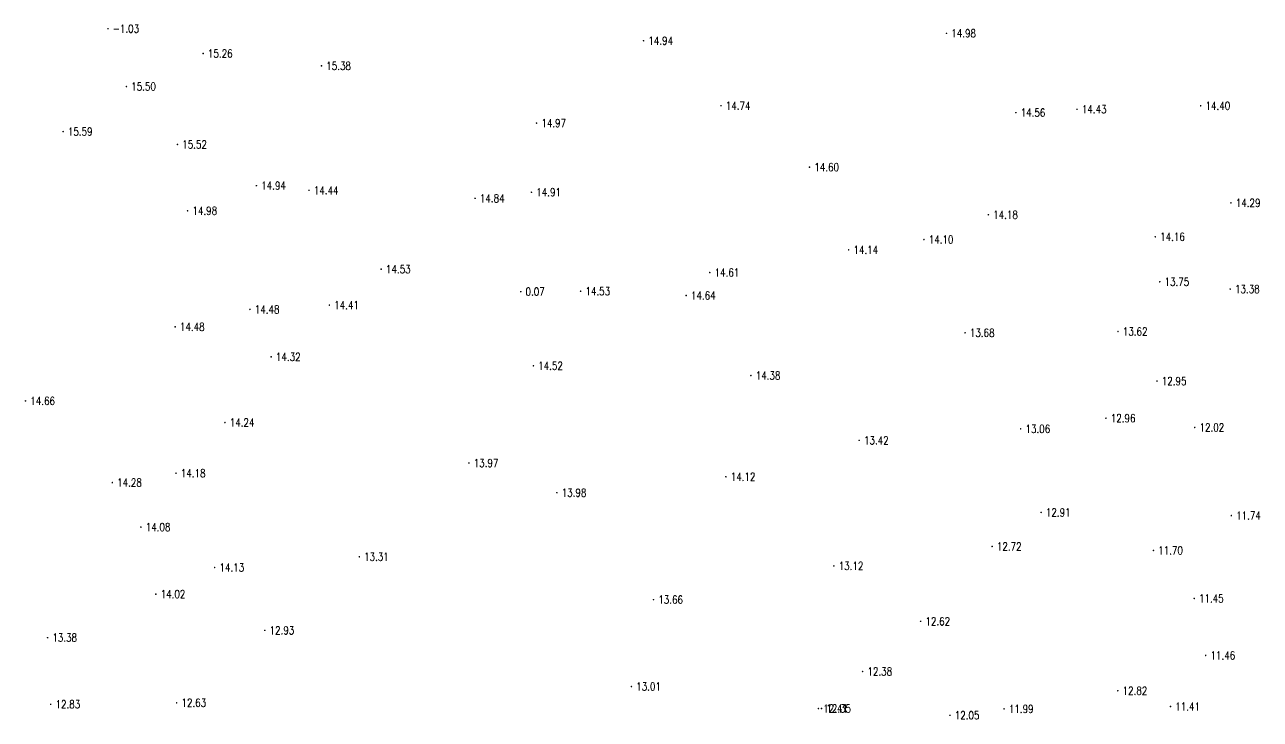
# Model space of a CAD drawing. Extents: x 476861 to 479475, y 2367369 to 2370541.
# Drawn here: x 477610 to 477764.4, y 2368578.2 to 2368665.1 of the extents above; entities that cross this region are included whole.
import ezdxf
from ezdxf.enums import TextEntityAlignment as Align

# ---------------------------------------------------------------- set-up
doc = ezdxf.new("R2010")
doc.units = 0
doc.header["$LTSCALE"] = 0.5
doc.layers.get('0').update_dxf_attribs({"linetype": 'CONTINUOUS'})
doc.layers.add('GCD', color=1, linetype='CONTINUOUS')
doc.styles.add('HZ', font='rs.shx', dxfattribs={"width": 0.8, "bigfont": 'hztxt.shx'})

# ---------------------------------------------------------------- blocks, each defined once
blk = doc.blocks.new('GC200')
at = {"linetype": 'Continuous', "const_width": 0.2, "flags": 128}
blk.add_lwpolyline([(-0.1, 0, 1), (0.1, 0, 1)], format="xyb", close=True, dxfattribs=at)

msp = doc.modelspace()

# ---------------------------------------------------------------- block references
at = {"layer": 'GCD', "linetype": 'Continuous'}
ref = msp.add_blockref('GC200', (477620.437, 2368664.556, -1.029), dxfattribs=dict(at, xscale=0.5, yscale=0.5, zscale=0.5))
ref.add_attrib('height', '-1.03', dxfattribs={"linetype": 'Continuous', "height": 1, "style": 'HZ', "width": 0.8}).set_placement((477621.037, 2368664.556, -1.029), align=Align.MIDDLE_LEFT)
ref = msp.add_blockref('GC200', (477687.363, 2368663.056, 14.943), dxfattribs=dict(at, xscale=0.5, yscale=0.5, zscale=0.5))
ref.add_attrib('height', '14.94', dxfattribs={"linetype": 'Continuous', "height": 1, "style": 'HZ', "width": 0.8}).set_placement((477687.963, 2368663.056, 14.943), align=Align.MIDDLE_LEFT)
ref = msp.add_blockref('GC200', (477725.221, 2368663.978, 14.984), dxfattribs=dict(at, xscale=0.5, yscale=0.5, zscale=0.5))
ref.add_attrib('height', '14.98', dxfattribs={"linetype": 'Continuous', "height": 1, "style": 'HZ', "width": 0.8}).set_placement((477725.821, 2368663.978, 14.984), align=Align.MIDDLE_LEFT)
ref = msp.add_blockref('GC200', (477632.329, 2368661.457, 15.259), dxfattribs=dict(at, xscale=0.5, yscale=0.5, zscale=0.5))
ref.add_attrib('height', '15.26', dxfattribs={"linetype": 'Continuous', "height": 1, "style": 'HZ', "width": 0.8}).set_placement((477632.929, 2368661.457, 15.259), align=Align.MIDDLE_LEFT)
ref = msp.add_blockref('GC200', (477647.118, 2368659.916, 15.383), dxfattribs=dict(at, xscale=0.5, yscale=0.5, zscale=0.5))
ref.add_attrib('height', '15.38', dxfattribs={"linetype": 'Continuous', "height": 1, "style": 'HZ', "width": 0.8}).set_placement((477647.718, 2368659.916, 15.383), align=Align.MIDDLE_LEFT)
ref = msp.add_blockref('GC200', (477622.741, 2368657.329, 15.496), dxfattribs=dict(at, xscale=0.5, yscale=0.5, zscale=0.5))
ref.add_attrib('height', '15.50', dxfattribs={"linetype": 'Continuous', "height": 1, "style": 'HZ', "width": 0.8}).set_placement((477623.341, 2368657.329, 15.496), align=Align.MIDDLE_LEFT)
ref = msp.add_blockref('GC200', (477697.038, 2368654.935, 14.736), dxfattribs=dict(at, xscale=0.5, yscale=0.5, zscale=0.5))
ref.add_attrib('height', '14.74', dxfattribs={"linetype": 'Continuous', "height": 1, "style": 'HZ', "width": 0.8}).set_placement((477697.638, 2368654.935, 14.736), align=Align.MIDDLE_LEFT)
ref = msp.add_blockref('GC200', (477756.987, 2368654.928, 14.396), dxfattribs=dict(at, xscale=0.5, yscale=0.5, zscale=0.5))
ref.add_attrib('height', '14.40', dxfattribs={"linetype": 'Continuous', "height": 1, "style": 'HZ', "width": 0.8}).set_placement((477757.587, 2368654.928, 14.396), align=Align.MIDDLE_LEFT)
ref = msp.add_blockref('GC200', (477733.891, 2368654.063, 14.559), dxfattribs=dict(at, xscale=0.5, yscale=0.5, zscale=0.5))
ref.add_attrib('height', '14.56', dxfattribs={"linetype": 'Continuous', "height": 1, "style": 'HZ', "width": 0.8}).set_placement((477734.491, 2368654.063, 14.559), align=Align.MIDDLE_LEFT)
ref = msp.add_blockref('GC200', (477741.534, 2368654.482, 14.434), dxfattribs=dict(at, xscale=0.5, yscale=0.5, zscale=0.5))
ref.add_attrib('height', '14.43', dxfattribs={"linetype": 'Continuous', "height": 1, "style": 'HZ', "width": 0.8}).set_placement((477742.134, 2368654.482, 14.434), align=Align.MIDDLE_LEFT)
ref = msp.add_blockref('GC200', (477673.995, 2368652.758, 14.966), dxfattribs=dict(at, xscale=0.5, yscale=0.5, zscale=0.5))
ref.add_attrib('height', '14.97', dxfattribs={"linetype": 'Continuous', "height": 1, "style": 'HZ', "width": 0.8}).set_placement((477674.595, 2368652.758, 14.966), align=Align.MIDDLE_LEFT)
ref = msp.add_blockref('GC200', (477614.825, 2368651.693, 15.592), dxfattribs=dict(at, xscale=0.5, yscale=0.5, zscale=0.5))
ref.add_attrib('height', '15.59', dxfattribs={"linetype": 'Continuous', "height": 1, "style": 'HZ', "width": 0.8}).set_placement((477615.425, 2368651.693, 15.592), align=Align.MIDDLE_LEFT)
ref = msp.add_blockref('GC200', (477629.115, 2368650.092, 15.521), dxfattribs=dict(at, xscale=0.5, yscale=0.5, zscale=0.5))
ref.add_attrib('height', '15.52', dxfattribs={"linetype": 'Continuous', "height": 1, "style": 'HZ', "width": 0.8}).set_placement((477629.715, 2368650.092, 15.521), align=Align.MIDDLE_LEFT)
ref = msp.add_blockref('GC200', (477708.108, 2368647.249, 14.603), dxfattribs=dict(at, xscale=0.5, yscale=0.5, zscale=0.5))
ref.add_attrib('height', '14.60', dxfattribs={"linetype": 'Continuous', "height": 1, "style": 'HZ', "width": 0.8}).set_placement((477708.708, 2368647.249, 14.603), align=Align.MIDDLE_LEFT)
ref = msp.add_blockref('GC200', (477638.983, 2368644.937, 14.94), dxfattribs=dict(at, xscale=0.5, yscale=0.5, zscale=0.5))
ref.add_attrib('height', '14.94', dxfattribs={"linetype": 'Continuous', "height": 1, "style": 'HZ', "width": 0.8}).set_placement((477639.583, 2368644.937, 14.94), align=Align.MIDDLE_LEFT)
ref = msp.add_blockref('GC200', (477645.559, 2368644.349, 14.439), dxfattribs=dict(at, xscale=0.5, yscale=0.5, zscale=0.5))
ref.add_attrib('height', '14.44', dxfattribs={"linetype": 'Continuous', "height": 1, "style": 'HZ', "width": 0.8}).set_placement((477646.159, 2368644.349, 14.439), align=Align.MIDDLE_LEFT)
ref = msp.add_blockref('GC200', (477673.356, 2368644.11, 14.908), dxfattribs=dict(at, xscale=0.5, yscale=0.5, zscale=0.5))
ref.add_attrib('height', '14.91', dxfattribs={"linetype": 'Continuous', "height": 1, "style": 'HZ', "width": 0.8}).set_placement((477673.956, 2368644.11, 14.908), align=Align.MIDDLE_LEFT)
ref = msp.add_blockref('GC200', (477666.314, 2368643.35, 14.837), dxfattribs=dict(at, xscale=0.5, yscale=0.5, zscale=0.5))
ref.add_attrib('height', '14.84', dxfattribs={"linetype": 'Continuous', "height": 1, "style": 'HZ', "width": 0.8}).set_placement((477666.914, 2368643.35, 14.837), align=Align.MIDDLE_LEFT)
ref = msp.add_blockref('GC200', (477760.767, 2368642.781, 14.292), dxfattribs=dict(at, xscale=0.5, yscale=0.5, zscale=0.5))
ref.add_attrib('height', '14.29', dxfattribs={"linetype": 'Continuous', "height": 1, "style": 'HZ', "width": 0.8}).set_placement((477761.367, 2368642.781, 14.292), align=Align.MIDDLE_LEFT)
ref = msp.add_blockref('GC200', (477630.389, 2368641.799, 14.98), dxfattribs=dict(at, xscale=0.5, yscale=0.5, zscale=0.5))
ref.add_attrib('height', '14.98', dxfattribs={"linetype": 'Continuous', "height": 1, "style": 'HZ', "width": 0.8}).set_placement((477630.989, 2368641.799, 14.98), align=Align.MIDDLE_LEFT)
ref = msp.add_blockref('GC200', (477730.457, 2368641.303, 14.177), dxfattribs=dict(at, xscale=0.5, yscale=0.5, zscale=0.5))
ref.add_attrib('height', '14.18', dxfattribs={"linetype": 'Continuous', "height": 1, "style": 'HZ', "width": 0.8}).set_placement((477731.057, 2368641.303, 14.177), align=Align.MIDDLE_LEFT)
ref = msp.add_blockref('GC200', (477722.401, 2368638.2, 14.101), dxfattribs=dict(at, xscale=0.5, yscale=0.5, zscale=0.5))
ref.add_attrib('height', '14.10', dxfattribs={"linetype": 'Continuous', "height": 1, "style": 'HZ', "width": 0.8}).set_placement((477723.001, 2368638.2, 14.101), align=Align.MIDDLE_LEFT)
ref = msp.add_blockref('GC200', (477751.314, 2368638.546, 14.157), dxfattribs=dict(at, xscale=0.5, yscale=0.5, zscale=0.5))
ref.add_attrib('height', '14.16', dxfattribs={"linetype": 'Continuous', "height": 1, "style": 'HZ', "width": 0.8}).set_placement((477751.914, 2368638.546, 14.157), align=Align.MIDDLE_LEFT)
ref = msp.add_blockref('GC200', (477712.997, 2368636.915, 14.137), dxfattribs=dict(at, xscale=0.5, yscale=0.5, zscale=0.5))
ref.add_attrib('height', '14.14', dxfattribs={"linetype": 'Continuous', "height": 1, "style": 'HZ', "width": 0.8}).set_placement((477713.597, 2368636.915, 14.137), align=Align.MIDDLE_LEFT)
ref = msp.add_blockref('GC200', (477654.574, 2368634.495, 14.525), dxfattribs=dict(at, xscale=0.5, yscale=0.5, zscale=0.5))
ref.add_attrib('height', '14.53', dxfattribs={"linetype": 'Continuous', "height": 1, "style": 'HZ', "width": 0.8}).set_placement((477655.174, 2368634.495, 14.525), align=Align.MIDDLE_LEFT)
ref = msp.add_blockref('GC200', (477695.642, 2368634.074, 14.611), dxfattribs=dict(at, xscale=0.5, yscale=0.5, zscale=0.5))
ref.add_attrib('height', '14.61', dxfattribs={"linetype": 'Continuous', "height": 1, "style": 'HZ', "width": 0.8}).set_placement((477696.242, 2368634.074, 14.611), align=Align.MIDDLE_LEFT)
ref = msp.add_blockref('GC200', (477679.5, 2368631.737, 14.532), dxfattribs=dict(at, xscale=0.5, yscale=0.5, zscale=0.5))
ref.add_attrib('height', '14.53', dxfattribs={"linetype": 'Continuous', "height": 1, "style": 'HZ', "width": 0.8}).set_placement((477680.1, 2368631.737, 14.532), align=Align.MIDDLE_LEFT)
ref = msp.add_blockref('GC200', (477751.875, 2368632.921, 13.747), dxfattribs=dict(at, xscale=0.5, yscale=0.5, zscale=0.5))
ref.add_attrib('height', '13.75', dxfattribs={"linetype": 'Continuous', "height": 1, "style": 'HZ', "width": 0.8}).set_placement((477752.475, 2368632.921, 13.747), align=Align.MIDDLE_LEFT)
ref = msp.add_blockref('GC200', (477760.672, 2368632.009, 13.381), dxfattribs=dict(at, xscale=0.5, yscale=0.5, zscale=0.5))
ref.add_attrib('height', '13.38', dxfattribs={"linetype": 'Continuous', "height": 1, "style": 'HZ', "width": 0.8}).set_placement((477761.272, 2368632.009, 13.381), align=Align.MIDDLE_LEFT)
ref = msp.add_blockref('GC200', (477672.017, 2368631.686, 0.065), dxfattribs=dict(at, xscale=0.5, yscale=0.5, zscale=0.5))
ref.add_attrib('height', '0.07', dxfattribs={"linetype": 'Continuous', "height": 1, "style": 'HZ', "width": 0.8}).set_placement((477672.617, 2368631.686, 0.065), align=Align.MIDDLE_LEFT)
ref = msp.add_blockref('GC200', (477692.687, 2368631.202, 14.637), dxfattribs=dict(at, xscale=0.5, yscale=0.5, zscale=0.5))
ref.add_attrib('height', '14.64', dxfattribs={"linetype": 'Continuous', "height": 1, "style": 'HZ', "width": 0.8}).set_placement((477693.287, 2368631.202, 14.637), align=Align.MIDDLE_LEFT)
ref = msp.add_blockref('GC200', (477638.178, 2368629.47, 14.477), dxfattribs=dict(at, xscale=0.5, yscale=0.5, zscale=0.5))
ref.add_attrib('height', '14.48', dxfattribs={"linetype": 'Continuous', "height": 1, "style": 'HZ', "width": 0.8}).set_placement((477638.778, 2368629.47, 14.477), align=Align.MIDDLE_LEFT)
ref = msp.add_blockref('GC200', (477648.102, 2368630.005, 14.408), dxfattribs=dict(at, xscale=0.5, yscale=0.5, zscale=0.5))
ref.add_attrib('height', '14.41', dxfattribs={"linetype": 'Continuous', "height": 1, "style": 'HZ', "width": 0.8}).set_placement((477648.702, 2368630.005, 14.408), align=Align.MIDDLE_LEFT)
ref = msp.add_blockref('GC200', (477628.832, 2368627.294, 14.477), dxfattribs=dict(at, xscale=0.5, yscale=0.5, zscale=0.5))
ref.add_attrib('height', '14.48', dxfattribs={"linetype": 'Continuous', "height": 1, "style": 'HZ', "width": 0.8}).set_placement((477629.432, 2368627.294, 14.477), align=Align.MIDDLE_LEFT)
ref = msp.add_blockref('GC200', (477727.544, 2368626.546, 13.678), dxfattribs=dict(at, xscale=0.5, yscale=0.5, zscale=0.5))
ref.add_attrib('height', '13.68', dxfattribs={"linetype": 'Continuous', "height": 1, "style": 'HZ', "width": 0.8}).set_placement((477728.144, 2368626.546, 13.678), align=Align.MIDDLE_LEFT)
ref = msp.add_blockref('GC200', (477746.655, 2368626.708, 13.62), dxfattribs=dict(at, xscale=0.5, yscale=0.5, zscale=0.5))
ref.add_attrib('height', '13.62', dxfattribs={"linetype": 'Continuous', "height": 1, "style": 'HZ', "width": 0.8}).set_placement((477747.255, 2368626.708, 13.62), align=Align.MIDDLE_LEFT)
ref = msp.add_blockref('GC200', (477640.826, 2368623.538, 14.32), dxfattribs=dict(at, xscale=0.5, yscale=0.5, zscale=0.5))
ref.add_attrib('height', '14.32', dxfattribs={"linetype": 'Continuous', "height": 1, "style": 'HZ', "width": 0.8}).set_placement((477641.426, 2368623.538, 14.32), align=Align.MIDDLE_LEFT)
ref = msp.add_blockref('GC200', (477673.6, 2368622.423, 14.52), dxfattribs=dict(at, xscale=0.5, yscale=0.5, zscale=0.5))
ref.add_attrib('height', '14.52', dxfattribs={"linetype": 'Continuous', "height": 1, "style": 'HZ', "width": 0.8}).set_placement((477674.2, 2368622.423, 14.52), align=Align.MIDDLE_LEFT)
ref = msp.add_blockref('GC200', (477700.779, 2368621.2, 14.382), dxfattribs=dict(at, xscale=0.5, yscale=0.5, zscale=0.5))
ref.add_attrib('height', '14.38', dxfattribs={"linetype": 'Continuous', "height": 1, "style": 'HZ', "width": 0.8}).set_placement((477701.379, 2368621.2, 14.382), align=Align.MIDDLE_LEFT)
ref = msp.add_blockref('GC200', (477751.523, 2368620.509, 12.954), dxfattribs=dict(at, xscale=0.5, yscale=0.5, zscale=0.5))
ref.add_attrib('height', '12.95', dxfattribs={"linetype": 'Continuous', "height": 1, "style": 'HZ', "width": 0.8}).set_placement((477752.123, 2368620.509, 12.954), align=Align.MIDDLE_LEFT)
ref = msp.add_blockref('GC200', (477610.131, 2368618.028, 14.661), dxfattribs=dict(at, xscale=0.5, yscale=0.5, zscale=0.5))
ref.add_attrib('height', '14.66', dxfattribs={"linetype": 'Continuous', "height": 1, "style": 'HZ', "width": 0.8}).set_placement((477610.731, 2368618.028, 14.661), align=Align.MIDDLE_LEFT)
ref = msp.add_blockref('GC200', (477635.052, 2368615.329, 14.235), dxfattribs=dict(at, xscale=0.5, yscale=0.5, zscale=0.5))
ref.add_attrib('height', '14.24', dxfattribs={"linetype": 'Continuous', "height": 1, "style": 'HZ', "width": 0.8}).set_placement((477635.652, 2368615.329, 14.235), align=Align.MIDDLE_LEFT)
ref = msp.add_blockref('GC200', (477745.149, 2368615.867, 12.958), dxfattribs=dict(at, xscale=0.5, yscale=0.5, zscale=0.5))
ref.add_attrib('height', '12.96', dxfattribs={"linetype": 'Continuous', "height": 1, "style": 'HZ', "width": 0.8}).set_placement((477745.749, 2368615.867, 12.958), align=Align.MIDDLE_LEFT)
ref = msp.add_blockref('GC200', (477734.49, 2368614.534, 13.055), dxfattribs=dict(at, xscale=0.5, yscale=0.5, zscale=0.5))
ref.add_attrib('height', '13.06', dxfattribs={"linetype": 'Continuous', "height": 1, "style": 'HZ', "width": 0.8}).set_placement((477735.09, 2368614.534, 13.055), align=Align.MIDDLE_LEFT)
ref = msp.add_blockref('GC200', (477756.241, 2368614.714, 12.023), dxfattribs=dict(at, xscale=0.5, yscale=0.5, zscale=0.5))
ref.add_attrib('height', '12.02', dxfattribs={"linetype": 'Continuous', "height": 1, "style": 'HZ', "width": 0.8}).set_placement((477756.841, 2368614.714, 12.023), align=Align.MIDDLE_LEFT)
ref = msp.add_blockref('GC200', (477714.311, 2368613.099, 13.42), dxfattribs=dict(at, xscale=0.5, yscale=0.5, zscale=0.5))
ref.add_attrib('height', '13.42', dxfattribs={"linetype": 'Continuous', "height": 1, "style": 'HZ', "width": 0.8}).set_placement((477714.911, 2368613.099, 13.42), align=Align.MIDDLE_LEFT)
ref = msp.add_blockref('GC200', (477665.543, 2368610.267, 13.97), dxfattribs=dict(at, xscale=0.5, yscale=0.5, zscale=0.5))
ref.add_attrib('height', '13.97', dxfattribs={"linetype": 'Continuous', "height": 1, "style": 'HZ', "width": 0.8}).set_placement((477666.143, 2368610.267, 13.97), align=Align.MIDDLE_LEFT)
ref = msp.add_blockref('GC200', (477628.937, 2368608.983, 14.181), dxfattribs=dict(at, xscale=0.5, yscale=0.5, zscale=0.5))
ref.add_attrib('height', '14.18', dxfattribs={"linetype": 'Continuous', "height": 1, "style": 'HZ', "width": 0.8}).set_placement((477629.537, 2368608.983, 14.181), align=Align.MIDDLE_LEFT)
ref = msp.add_blockref('GC200', (477620.978, 2368607.817, 14.281), dxfattribs=dict(at, xscale=0.5, yscale=0.5, zscale=0.5))
ref.add_attrib('height', '14.28', dxfattribs={"linetype": 'Continuous', "height": 1, "style": 'HZ', "width": 0.8}).set_placement((477621.578, 2368607.817, 14.281), align=Align.MIDDLE_LEFT)
ref = msp.add_blockref('GC200', (477697.656, 2368608.545, 14.12), dxfattribs=dict(at, xscale=0.5, yscale=0.5, zscale=0.5))
ref.add_attrib('height', '14.12', dxfattribs={"linetype": 'Continuous', "height": 1, "style": 'HZ', "width": 0.8}).set_placement((477698.256, 2368608.545, 14.12), align=Align.MIDDLE_LEFT)
ref = msp.add_blockref('GC200', (477676.536, 2368606.555, 13.982), dxfattribs=dict(at, xscale=0.5, yscale=0.5, zscale=0.5))
ref.add_attrib('height', '13.98', dxfattribs={"linetype": 'Continuous', "height": 1, "style": 'HZ', "width": 0.8}).set_placement((477677.136, 2368606.555, 13.982), align=Align.MIDDLE_LEFT)
ref = msp.add_blockref('GC200', (477737.041, 2368604.092, 12.911), dxfattribs=dict(at, xscale=0.5, yscale=0.5, zscale=0.5))
ref.add_attrib('height', '12.91', dxfattribs={"linetype": 'Continuous', "height": 1, "style": 'HZ', "width": 0.8}).set_placement((477737.641, 2368604.092, 12.911), align=Align.MIDDLE_LEFT)
ref = msp.add_blockref('GC200', (477760.817, 2368603.697, 11.736), dxfattribs=dict(at, xscale=0.5, yscale=0.5, zscale=0.5))
ref.add_attrib('height', '11.74', dxfattribs={"linetype": 'Continuous', "height": 1, "style": 'HZ', "width": 0.8}).set_placement((477761.417, 2368603.697, 11.736), align=Align.MIDDLE_LEFT)
ref = msp.add_blockref('GC200', (477624.55, 2368602.254, 14.082), dxfattribs=dict(at, xscale=0.5, yscale=0.5, zscale=0.5))
ref.add_attrib('height', '14.08', dxfattribs={"linetype": 'Continuous', "height": 1, "style": 'HZ', "width": 0.8}).set_placement((477625.15, 2368602.254, 14.082), align=Align.MIDDLE_LEFT)
ref = msp.add_blockref('GC200', (477730.924, 2368599.836, 12.722), dxfattribs=dict(at, xscale=0.5, yscale=0.5, zscale=0.5))
ref.add_attrib('height', '12.72', dxfattribs={"linetype": 'Continuous', "height": 1, "style": 'HZ', "width": 0.8}).set_placement((477731.524, 2368599.836, 12.722), align=Align.MIDDLE_LEFT)
ref = msp.add_blockref('GC200', (477751.086, 2368599.339, 11.704), dxfattribs=dict(at, xscale=0.5, yscale=0.5, zscale=0.5))
ref.add_attrib('height', '11.70', dxfattribs={"linetype": 'Continuous', "height": 1, "style": 'HZ', "width": 0.8}).set_placement((477751.686, 2368599.339, 11.704), align=Align.MIDDLE_LEFT)
ref = msp.add_blockref('GC200', (477651.843, 2368598.548, 13.306), dxfattribs=dict(at, xscale=0.5, yscale=0.5, zscale=0.5))
ref.add_attrib('height', '13.31', dxfattribs={"linetype": 'Continuous', "height": 1, "style": 'HZ', "width": 0.8}).set_placement((477652.443, 2368598.548, 13.306), align=Align.MIDDLE_LEFT)
ref = msp.add_blockref('GC200', (477633.771, 2368597.205, 14.13), dxfattribs=dict(at, xscale=0.5, yscale=0.5, zscale=0.5))
ref.add_attrib('height', '14.13', dxfattribs={"linetype": 'Continuous', "height": 1, "style": 'HZ', "width": 0.8}).set_placement((477634.371, 2368597.205, 14.13), align=Align.MIDDLE_LEFT)
ref = msp.add_blockref('GC200', (477711.149, 2368597.401, 13.12), dxfattribs=dict(at, xscale=0.5, yscale=0.5, zscale=0.5))
ref.add_attrib('height', '13.12', dxfattribs={"linetype": 'Continuous', "height": 1, "style": 'HZ', "width": 0.8}).set_placement((477711.749, 2368597.401, 13.12), align=Align.MIDDLE_LEFT)
ref = msp.add_blockref('GC200', (477626.42, 2368593.876, 14.024), dxfattribs=dict(at, xscale=0.5, yscale=0.5, zscale=0.5))
ref.add_attrib('height', '14.02', dxfattribs={"linetype": 'Continuous', "height": 1, "style": 'HZ', "width": 0.8}).set_placement((477627.02, 2368593.876, 14.024), align=Align.MIDDLE_LEFT)
ref = msp.add_blockref('GC200', (477688.609, 2368593.185, 13.663), dxfattribs=dict(at, xscale=0.5, yscale=0.5, zscale=0.5))
ref.add_attrib('height', '13.66', dxfattribs={"linetype": 'Continuous', "height": 1, "style": 'HZ', "width": 0.8}).set_placement((477689.209, 2368593.185, 13.663), align=Align.MIDDLE_LEFT)
ref = msp.add_blockref('GC200', (477756.176, 2368593.339, 11.453), dxfattribs=dict(at, xscale=0.5, yscale=0.5, zscale=0.5))
ref.add_attrib('height', '11.45', dxfattribs={"linetype": 'Continuous', "height": 1, "style": 'HZ', "width": 0.8}).set_placement((477756.776, 2368593.339, 11.453), align=Align.MIDDLE_LEFT)
ref = msp.add_blockref('GC200', (477721.987, 2368590.475, 12.615), dxfattribs=dict(at, xscale=0.5, yscale=0.5, zscale=0.5))
ref.add_attrib('height', '12.62', dxfattribs={"linetype": 'Continuous', "height": 1, "style": 'HZ', "width": 0.8}).set_placement((477722.587, 2368590.475, 12.615), align=Align.MIDDLE_LEFT)
ref = msp.add_blockref('GC200', (477640.033, 2368589.348, 12.93), dxfattribs=dict(at, xscale=0.5, yscale=0.5, zscale=0.5))
ref.add_attrib('height', '12.93', dxfattribs={"linetype": 'Continuous', "height": 1, "style": 'HZ', "width": 0.8}).set_placement((477640.633, 2368589.348, 12.93), align=Align.MIDDLE_LEFT)
ref = msp.add_blockref('GC200', (477612.886, 2368588.435, 13.375), dxfattribs=dict(at, xscale=0.5, yscale=0.5, zscale=0.5))
ref.add_attrib('height', '13.38', dxfattribs={"linetype": 'Continuous', "height": 1, "style": 'HZ', "width": 0.8}).set_placement((477613.486, 2368588.435, 13.375), align=Align.MIDDLE_LEFT)
ref = msp.add_blockref('GC200', (477757.611, 2368586.218, 11.463), dxfattribs=dict(at, xscale=0.5, yscale=0.5, zscale=0.5))
ref.add_attrib('height', '11.46', dxfattribs={"linetype": 'Continuous', "height": 1, "style": 'HZ', "width": 0.8}).set_placement((477758.211, 2368586.218, 11.463), align=Align.MIDDLE_LEFT)
ref = msp.add_blockref('GC200', (477714.741, 2368584.203, 12.376), dxfattribs=dict(at, xscale=0.5, yscale=0.5, zscale=0.5))
ref.add_attrib('height', '12.38', dxfattribs={"linetype": 'Continuous', "height": 1, "style": 'HZ', "width": 0.8}).set_placement((477715.341, 2368584.203, 12.376), align=Align.MIDDLE_LEFT)
ref = msp.add_blockref('GC200', (477685.845, 2368582.328, 13.007), dxfattribs=dict(at, xscale=0.5, yscale=0.5, zscale=0.5))
ref.add_attrib('height', '13.01', dxfattribs={"linetype": 'Continuous', "height": 1, "style": 'HZ', "width": 0.8}).set_placement((477686.445, 2368582.328, 13.007), align=Align.MIDDLE_LEFT)
ref = msp.add_blockref('GC200', (477746.629, 2368581.8, 12.817), dxfattribs=dict(at, xscale=0.5, yscale=0.5, zscale=0.5))
ref.add_attrib('height', '12.82', dxfattribs={"linetype": 'Continuous', "height": 1, "style": 'HZ', "width": 0.8}).set_placement((477747.229, 2368581.8, 12.817), align=Align.MIDDLE_LEFT)
ref = msp.add_blockref('GC200', (477613.28, 2368580.102, 12.834), dxfattribs=dict(at, xscale=0.5, yscale=0.5, zscale=0.5))
ref.add_attrib('height', '12.83', dxfattribs={"linetype": 'Continuous', "height": 1, "style": 'HZ', "width": 0.8}).set_placement((477613.88, 2368580.102, 12.834), align=Align.MIDDLE_LEFT)
ref = msp.add_blockref('GC200', (477629.019, 2368580.291, 12.627), dxfattribs=dict(at, xscale=0.5, yscale=0.5, zscale=0.5))
ref.add_attrib('height', '12.63', dxfattribs={"linetype": 'Continuous', "height": 1, "style": 'HZ', "width": 0.8}).set_placement((477629.619, 2368580.291, 12.627), align=Align.MIDDLE_LEFT)
ref = msp.add_blockref('GC200', (477709.213, 2368579.576, 12.405), dxfattribs=dict(at, xscale=0.5, yscale=0.5, zscale=0.5))
ref.add_attrib('height', '12.41', dxfattribs={"linetype": 'Continuous', "height": 1, "style": 'HZ', "width": 0.8}).set_placement((477709.813, 2368579.576, 12.405), align=Align.MIDDLE_LEFT)
ref = msp.add_blockref('GC200', (477709.605, 2368579.578, 12.353), dxfattribs=dict(at, xscale=0.5, yscale=0.5, zscale=0.5))
ref.add_attrib('height', '12.35', dxfattribs={"linetype": 'Continuous', "height": 1, "style": 'HZ', "width": 0.8}).set_placement((477710.205, 2368579.578, 12.353), align=Align.MIDDLE_LEFT)
ref = msp.add_blockref('GC200', (477732.415, 2368579.526, 11.985), dxfattribs=dict(at, xscale=0.5, yscale=0.5, zscale=0.5))
ref.add_attrib('height', '11.99', dxfattribs={"linetype": 'Continuous', "height": 1, "style": 'HZ', "width": 0.8}).set_placement((477733.015, 2368579.526, 11.985), align=Align.MIDDLE_LEFT)
ref = msp.add_blockref('GC200', (477753.213, 2368579.826, 11.41), dxfattribs=dict(at, xscale=0.5, yscale=0.5, zscale=0.5))
ref.add_attrib('height', '11.41', dxfattribs={"linetype": 'Continuous', "height": 1, "style": 'HZ', "width": 0.8}).set_placement((477753.813, 2368579.826, 11.41), align=Align.MIDDLE_LEFT)
ref = msp.add_blockref('GC200', (477725.652, 2368578.73, 12.049), dxfattribs=dict(at, xscale=0.5, yscale=0.5, zscale=0.5))
ref.add_attrib('height', '12.05', dxfattribs={"linetype": 'Continuous', "height": 1, "style": 'HZ', "width": 0.8}).set_placement((477726.252, 2368578.73, 12.049), align=Align.MIDDLE_LEFT)

doc.saveas('drawing.dxf')
